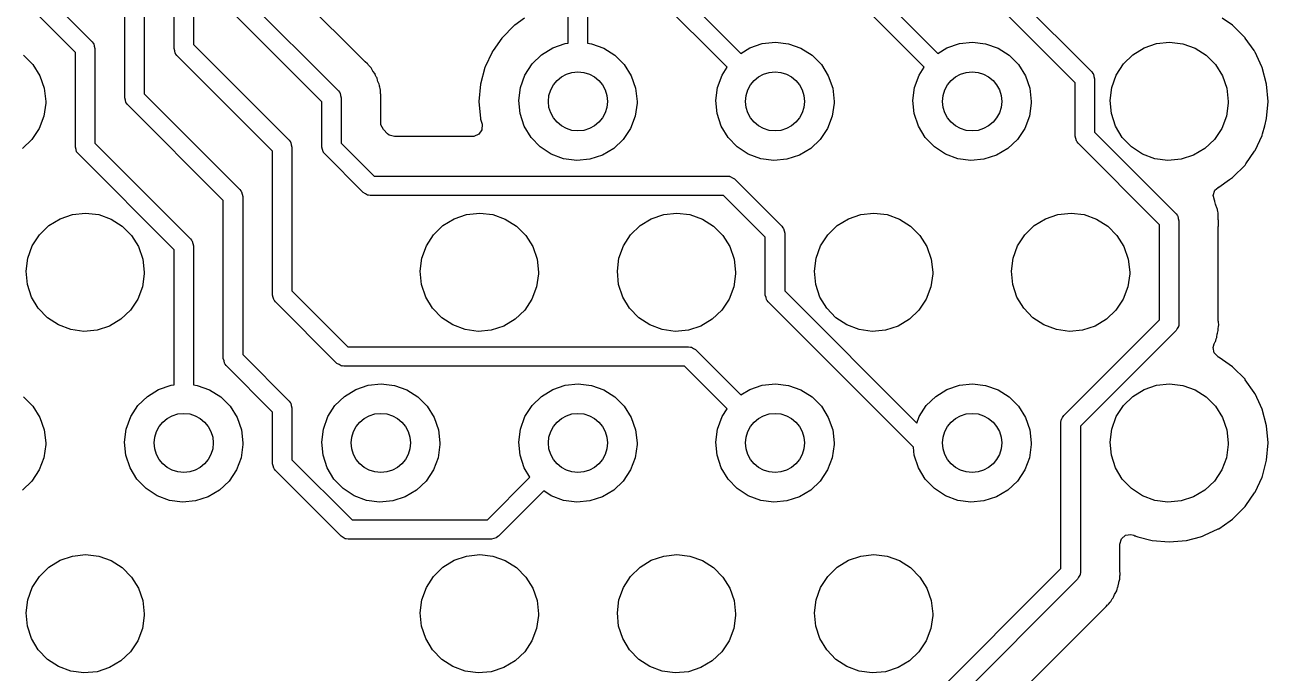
# Model space of a CAD drawing. Extents: x 189 to 319, y -167 to -61.
# Drawn here: x 250.68 to 266.7, y -129.33 to -120.98 of the extents above; entities that cross this region are included whole.
import ezdxf

# ---------------------------------------------------------------- set-up
doc = ezdxf.new("R2010")
doc.units = 0
doc.layers.add('BLACK', color=7, linetype='CONTINUOUS')

msp = doc.modelspace()

# ---------------------------------------------------------------- linework, layer by layer
at = {"layer": 'BLACK', "linetype": 'CONTINUOUS'}
for p, q in [((257.685, -121.218), (257.685, -83.1745)), ((257.935, -83.2263), (257.935, -121.218)), ((262.771, -119.927), (264.432, -121.587)), ((252.605, -121.285), (252.605, -120.067)), ((252.855, -120.015), (252.855, -121.233)), ((259.733, -121.526), (258.357, -120.149)), ((258.57, -120.009), (259.909, -121.348)), ((264.218, -121.727), (262.631, -120.14)), ((255.058, -121.447), (254.035, -120.424)), ((250.95, -120.598), (251.548, -121.197)), ((253.49, -120.598), (254.723, -121.832)), ((261.662, -120.562), (262.449, -121.348)), ((251.335, -121.337), (250.737, -120.738)), ((251.97, -121.92), (251.97, -120.702)), ((252.22, -120.651), (252.22, -121.868)), ((254.51, -121.972), (253.277, -120.738)), ((262.273, -121.526), (261.522, -120.775)), ((257.123, -120.896), (256.995, -120.986)), ((266.245, -120.986), (266.111, -120.892)), ((256.99, -120.989), (256.833, -121.146)), ((256.995, -120.986), (256.99, -120.989)), ((256.995, -120.986), (256.995, -120.986)), ((266.25, -120.989), (266.245, -120.986)), ((266.245, -120.986), (266.245, -120.986)), ((266.407, -121.146), (266.25, -120.989)), ((251.548, -121.197), (251.562, -121.214)), ((251.562, -121.214), (251.565, -121.217)), ((251.565, -121.217), (251.566, -121.22)), ((251.566, -121.22), (251.57, -121.225)), ((251.57, -121.225), (251.576, -121.255)), ((251.576, -121.255), (251.585, -121.285)), ((251.585, -121.285), (251.585, -122.503)), ((252.614, -121.315), (252.605, -121.285)), ((252.855, -121.233), (254.088, -122.467)), ((256.83, -121.151), (256.717, -121.312)), ((256.833, -121.146), (256.83, -121.151)), ((256.83, -121.151), (256.83, -121.151)), ((257.341, -121.366), (257.486, -121.277)), ((257.486, -121.277), (257.646, -121.222)), ((257.646, -121.222), (257.685, -121.218)), ((257.935, -121.218), (257.984, -121.224)), ((257.984, -121.224), (258.144, -121.281)), ((258.144, -121.281), (258.287, -121.372)), ((259.909, -121.348), (260.026, -121.277)), ((260.026, -121.277), (260.186, -121.222)), ((260.186, -121.222), (260.355, -121.204)), ((260.355, -121.204), (260.524, -121.224)), ((260.524, -121.224), (260.684, -121.281)), ((260.684, -121.281), (260.827, -121.372)), ((262.449, -121.348), (262.566, -121.277)), ((262.566, -121.277), (262.726, -121.222)), ((262.726, -121.222), (262.895, -121.204)), ((262.895, -121.204), (263.064, -121.224)), ((263.064, -121.224), (263.224, -121.281)), ((263.224, -121.281), (263.367, -121.372)), ((264.961, -121.366), (265.106, -121.277)), ((265.106, -121.277), (265.266, -121.222)), ((265.266, -121.222), (265.435, -121.204)), ((265.435, -121.204), (265.604, -121.224)), ((265.604, -121.224), (265.764, -121.281)), ((265.764, -121.281), (265.907, -121.372)), ((266.41, -121.151), (266.407, -121.146)), ((266.523, -121.312), (266.41, -121.151)), ((266.41, -121.151), (266.41, -121.151)), ((250.667, -121.372), (250.787, -121.493)), ((251.335, -122.555), (251.335, -121.337)), ((252.62, -121.345), (252.614, -121.315)), ((252.624, -121.35), (252.62, -121.345)), ((252.625, -121.353), (252.624, -121.35)), ((252.628, -121.356), (252.625, -121.353)), ((252.642, -121.373), (252.628, -121.356)), ((253.875, -122.607), (252.642, -121.373)), ((255.066, -121.455), (255.058, -121.447)), ((256.703, -121.333), (256.615, -121.523)), ((256.706, -121.328), (256.703, -121.333)), ((256.703, -121.333), (256.703, -121.333)), ((256.717, -121.312), (256.706, -121.328)), ((257.219, -121.484), (257.341, -121.366)), ((258.287, -121.372), (258.407, -121.493)), ((260.827, -121.372), (260.947, -121.493)), ((263.367, -121.372), (263.487, -121.493)), ((264.839, -121.484), (264.961, -121.366)), ((265.907, -121.372), (266.027, -121.493)), ((266.534, -121.328), (266.523, -121.312)), ((266.537, -121.333), (266.534, -121.328)), ((266.625, -121.523), (266.537, -121.333)), ((266.537, -121.333), (266.537, -121.333)), ((250.787, -121.493), (250.877, -121.637)), ((255.1, -121.483), (255.066, -121.455)), ((255.107, -121.492), (255.1, -121.483)), ((255.112, -121.499), (255.107, -121.492)), ((255.125, -121.514), (255.112, -121.499)), ((255.14, -121.529), (255.125, -121.514)), ((255.144, -121.535), (255.14, -121.529)), ((255.162, -121.567), (255.144, -121.535)), ((255.169, -121.577), (255.162, -121.567)), ((255.195, -121.612), (255.169, -121.577)), ((256.612, -121.53), (256.554, -121.745)), ((256.615, -121.523), (256.612, -121.53)), ((257.127, -121.627), (257.219, -121.484)), ((258.407, -121.493), (258.497, -121.637)), ((259.667, -121.627), (259.733, -121.526)), ((260.947, -121.493), (261.037, -121.637)), ((262.207, -121.627), (262.273, -121.526)), ((263.487, -121.493), (263.577, -121.637)), ((264.432, -121.587), (264.445, -121.605)), ((264.445, -121.605), (264.449, -121.608)), ((264.449, -121.608), (264.449, -121.611)), ((264.747, -121.627), (264.839, -121.484)), ((266.027, -121.493), (266.117, -121.637)), ((266.628, -121.53), (266.625, -121.523)), ((266.686, -121.745), (266.628, -121.53)), ((250.877, -121.637), (250.933, -121.797)), ((255.197, -121.62), (255.195, -121.612)), ((255.202, -121.631), (255.197, -121.62)), ((255.197, -121.62), (255.197, -121.62)), ((255.211, -121.649), (255.202, -121.631)), ((255.217, -121.66), (255.211, -121.649)), ((255.221, -121.666), (255.217, -121.66)), ((255.217, -121.66), (255.217, -121.66)), ((255.228, -121.692), (255.221, -121.666)), ((255.233, -121.709), (255.228, -121.692)), ((255.237, -121.72), (255.233, -121.709)), ((255.247, -121.745), (255.237, -121.72)), ((255.253, -121.761), (255.247, -121.745)), ((255.254, -121.769), (255.253, -121.761)), ((255.256, -121.781), (255.254, -121.769)), ((256.554, -121.745), (256.535, -121.966)), ((257.069, -121.787), (257.127, -121.627)), ((258.497, -121.637), (258.553, -121.797)), ((259.609, -121.787), (259.667, -121.627)), ((261.037, -121.637), (261.093, -121.797)), ((262.149, -121.787), (262.207, -121.627)), ((263.577, -121.637), (263.633, -121.797)), ((264.218, -122.416), (264.218, -121.727)), ((264.449, -121.611), (264.453, -121.616)), ((264.453, -121.616), (264.46, -121.646)), ((264.46, -121.646), (264.468, -121.676)), ((264.468, -121.676), (264.468, -122.364)), ((264.689, -121.787), (264.747, -121.627)), ((266.117, -121.637), (266.173, -121.797)), ((266.705, -121.966), (266.686, -121.745)), ((250.933, -121.797), (250.952, -121.966)), ((251.979, -121.95), (251.97, -121.92)), ((252.22, -121.868), (253.453, -123.102)), ((254.723, -121.832), (254.737, -121.849)), ((254.737, -121.849), (254.74, -121.852)), ((254.74, -121.852), (254.741, -121.855)), ((254.741, -121.855), (254.745, -121.86)), ((254.745, -121.86), (254.751, -121.89)), ((254.751, -121.89), (254.76, -121.92)), ((254.76, -121.92), (254.76, -122.503)), ((255.26, -121.801), (255.256, -121.781)), ((255.266, -121.82), (255.26, -121.801)), ((255.267, -121.85), (255.266, -121.82)), ((255.267, -121.864), (255.267, -121.85)), ((255.268, -121.876), (255.267, -121.864)), ((255.268, -121.88), (255.268, -121.876)), ((255.268, -121.908), (255.268, -121.88)), ((255.269, -121.912), (255.268, -121.908)), ((255.27, -121.959), (255.269, -121.912)), ((257.048, -121.955), (257.069, -121.787)), ((258.553, -121.797), (258.572, -121.966)), ((259.588, -121.955), (259.609, -121.787)), ((261.093, -121.797), (261.112, -121.966)), ((262.128, -121.955), (262.149, -121.787)), ((263.633, -121.797), (263.652, -121.966)), ((264.668, -121.955), (264.689, -121.787)), ((266.173, -121.797), (266.192, -121.966)), ((250.952, -121.987), (250.928, -122.156)), ((250.952, -121.966), (250.952, -121.987)), ((251.985, -121.98), (251.979, -121.95)), ((251.989, -121.985), (251.985, -121.98)), ((251.99, -121.988), (251.989, -121.985)), ((251.993, -121.991), (251.99, -121.988)), ((252.007, -122.008), (251.993, -121.991)), ((253.24, -123.242), (252.007, -122.008)), ((254.51, -122.555), (254.51, -121.972)), ((255.268, -121.999), (255.269, -121.988)), ((255.268, -122.24), (255.268, -121.999)), ((255.269, -121.988), (255.271, -121.98)), ((255.271, -121.98), (255.27, -121.959)), ((256.535, -121.966), (256.554, -122.187)), ((257.065, -122.124), (257.048, -121.955)), ((258.572, -121.987), (258.548, -122.156)), ((258.572, -121.966), (258.572, -121.987)), ((259.605, -122.124), (259.588, -121.955)), ((261.112, -121.987), (261.088, -122.156)), ((261.112, -121.966), (261.112, -121.987)), ((262.145, -122.124), (262.128, -121.955)), ((263.652, -121.987), (263.628, -122.156)), ((263.652, -121.966), (263.652, -121.987)), ((264.685, -122.124), (264.668, -121.955)), ((266.192, -121.987), (266.168, -122.156)), ((266.192, -121.966), (266.192, -121.987)), ((266.686, -122.187), (266.705, -121.966)), ((250.928, -122.156), (250.868, -122.314)), ((255.271, -122.267), (255.268, -122.24)), ((256.554, -122.187), (256.555, -122.193)), ((256.555, -122.193), (256.555, -122.193)), ((256.555, -122.193), (256.574, -122.26)), ((257.118, -122.286), (257.065, -122.124)), ((258.548, -122.156), (258.488, -122.314)), ((259.658, -122.286), (259.605, -122.124)), ((261.088, -122.156), (261.028, -122.314)), ((262.198, -122.286), (262.145, -122.124)), ((263.628, -122.156), (263.568, -122.314)), ((264.738, -122.286), (264.685, -122.124)), ((266.168, -122.156), (266.108, -122.314)), ((266.661, -122.281), (266.686, -122.187)), ((250.868, -122.314), (250.774, -122.456)), ((255.305, -122.329), (255.271, -122.267)), ((255.358, -122.382), (255.305, -122.329)), ((255.379, -122.399), (255.358, -122.382)), ((255.447, -122.419), (255.379, -122.399)), ((256.532, -122.39), (256.467, -122.418)), ((256.572, -122.331), (256.532, -122.39)), ((256.574, -122.26), (256.572, -122.331)), ((257.206, -122.431), (257.118, -122.286)), ((258.488, -122.314), (258.394, -122.456)), ((259.746, -122.431), (259.658, -122.286)), ((261.028, -122.314), (260.934, -122.456)), ((262.286, -122.431), (262.198, -122.286)), ((263.568, -122.314), (263.474, -122.456)), ((264.468, -122.364), (265.518, -123.414)), ((264.826, -122.431), (264.738, -122.286)), ((266.108, -122.314), (266.014, -122.456)), ((266.537, -122.599), (266.626, -122.407)), ((266.626, -122.407), (266.628, -122.402)), ((266.626, -122.407), (266.626, -122.407)), ((266.628, -122.402), (266.633, -122.385)), ((266.633, -122.385), (266.661, -122.281)), ((250.774, -122.456), (250.651, -122.573)), ((251.344, -122.585), (251.335, -122.555)), ((251.585, -122.503), (252.818, -123.737)), ((254.088, -122.467), (254.102, -122.484)), ((254.102, -122.484), (254.105, -122.487)), ((254.105, -122.487), (254.106, -122.49)), ((254.106, -122.49), (254.11, -122.495)), ((254.11, -122.495), (254.116, -122.525)), ((254.116, -122.525), (254.125, -122.555)), ((254.125, -122.555), (254.125, -124.408)), ((254.519, -122.585), (254.51, -122.555)), ((254.76, -122.503), (255.184, -122.928)), ((256.452, -122.419), (255.447, -122.419)), ((256.467, -122.418), (256.452, -122.419)), ((257.324, -122.553), (257.206, -122.431)), ((257.466, -122.646), (257.324, -122.553)), ((258.394, -122.456), (258.271, -122.573)), ((259.864, -122.553), (259.746, -122.431)), ((260.006, -122.646), (259.864, -122.553)), ((260.934, -122.456), (260.811, -122.573)), ((262.404, -122.553), (262.286, -122.431)), ((262.546, -122.646), (262.404, -122.553)), ((263.474, -122.456), (263.351, -122.573)), ((264.227, -122.446), (264.218, -122.416)), ((264.234, -122.476), (264.227, -122.446)), ((264.238, -122.481), (264.234, -122.476)), ((264.238, -122.484), (264.238, -122.481)), ((264.242, -122.487), (264.238, -122.484)), ((264.255, -122.504), (264.242, -122.487)), ((265.305, -123.554), (264.255, -122.504)), ((264.944, -122.553), (264.826, -122.431)), ((265.086, -122.646), (264.944, -122.553)), ((266.014, -122.456), (265.891, -122.573)), ((251.35, -122.615), (251.344, -122.585)), ((251.354, -122.62), (251.35, -122.615)), ((251.355, -122.623), (251.354, -122.62)), ((251.358, -122.626), (251.355, -122.623)), ((251.372, -122.643), (251.358, -122.626)), ((252.605, -123.877), (251.372, -122.643)), ((253.875, -124.46), (253.875, -122.607)), ((254.525, -122.615), (254.519, -122.585)), ((254.529, -122.62), (254.525, -122.615)), ((254.53, -122.623), (254.529, -122.62)), ((254.533, -122.626), (254.53, -122.623)), ((254.547, -122.643), (254.533, -122.626)), ((255.044, -123.141), (254.547, -122.643)), ((257.626, -122.705), (257.466, -122.646)), ((257.794, -122.728), (257.626, -122.705)), ((257.963, -122.712), (257.794, -122.728)), ((258.125, -122.66), (257.963, -122.712)), ((258.271, -122.573), (258.125, -122.66)), ((260.166, -122.705), (260.006, -122.646)), ((260.334, -122.728), (260.166, -122.705)), ((260.503, -122.712), (260.334, -122.728)), ((260.665, -122.66), (260.503, -122.712)), ((260.811, -122.573), (260.665, -122.66)), ((262.706, -122.705), (262.546, -122.646)), ((262.874, -122.728), (262.706, -122.705)), ((263.043, -122.712), (262.874, -122.728)), ((263.205, -122.66), (263.043, -122.712)), ((263.351, -122.573), (263.205, -122.66)), ((265.246, -122.705), (265.086, -122.646)), ((265.414, -122.728), (265.246, -122.705)), ((265.583, -122.712), (265.414, -122.728)), ((265.745, -122.66), (265.583, -122.712)), ((265.891, -122.573), (265.745, -122.66)), ((266.418, -122.771), (266.531, -122.608)), ((266.531, -122.608), (266.534, -122.604)), ((266.531, -122.608), (266.531, -122.608)), ((266.534, -122.604), (266.537, -122.599)), ((266.537, -122.599), (266.537, -122.599)), ((266.25, -122.943), (266.407, -122.786)), ((266.407, -122.786), (266.418, -122.771)), ((255.184, -122.928), (259.739, -122.928)), ((259.739, -122.928), (259.761, -122.931)), ((259.761, -122.931), (259.765, -122.93)), ((259.765, -122.93), (259.768, -122.932)), ((259.768, -122.932), (259.774, -122.933)), ((259.774, -122.933), (259.8, -122.949)), ((259.8, -122.949), (259.827, -122.964)), ((259.827, -122.964), (260.438, -123.575)), ((266.068, -123.071), (266.208, -122.972)), ((266.208, -122.972), (266.245, -122.946)), ((266.245, -122.946), (266.25, -122.943)), ((266.245, -122.946), (266.245, -122.946)), ((253.453, -123.102), (253.467, -123.119)), ((253.467, -123.119), (253.47, -123.122)), ((253.47, -123.122), (253.471, -123.125)), ((253.471, -123.125), (253.475, -123.13)), ((253.475, -123.13), (253.481, -123.16)), ((253.481, -123.16), (253.49, -123.19)), ((253.49, -123.19), (253.49, -125.228)), ((255.071, -123.156), (255.044, -123.141)), ((255.097, -123.172), (255.071, -123.156)), ((255.103, -123.173), (255.097, -123.172)), ((255.106, -123.175), (255.103, -123.173)), ((255.111, -123.174), (255.106, -123.175)), ((255.133, -123.178), (255.111, -123.174)), ((259.687, -123.178), (255.133, -123.178)), ((260.225, -123.716), (259.687, -123.178)), ((265.998, -123.179), (266.02, -123.111)), ((266.012, -123.234), (265.998, -123.179)), ((266.02, -123.111), (266.061, -123.074)), ((266.061, -123.074), (266.063, -123.073)), ((266.063, -123.073), (266.068, -123.071)), ((253.24, -125.28), (253.24, -123.242)), ((266.009, -123.235), (266.012, -123.234)), ((266.012, -123.242), (266.009, -123.235)), ((266.016, -123.249), (266.012, -123.242)), ((266.018, -123.257), (266.016, -123.249)), ((266.028, -123.291), (266.018, -123.257)), ((266.018, -123.257), (266.018, -123.257)), ((266.032, -123.303), (266.028, -123.291)), ((266.046, -123.336), (266.032, -123.303)), ((266.048, -123.344), (266.046, -123.336)), ((266.046, -123.336), (266.046, -123.336)), ((266.051, -123.36), (266.048, -123.344)), ((266.051, -123.364), (266.051, -123.36)), ((266.055, -123.383), (266.051, -123.364)), ((250.991, -123.566), (251.136, -123.477)), ((251.136, -123.477), (251.296, -123.422)), ((251.296, -123.422), (251.465, -123.404)), ((251.465, -123.404), (251.634, -123.424)), ((251.634, -123.424), (251.794, -123.481)), ((251.794, -123.481), (251.937, -123.572)), ((256.071, -123.566), (256.216, -123.477)), ((256.216, -123.477), (256.376, -123.422)), ((256.376, -123.422), (256.545, -123.404)), ((256.545, -123.404), (256.714, -123.424)), ((256.714, -123.424), (256.874, -123.481)), ((256.874, -123.481), (257.017, -123.572)), ((258.611, -123.566), (258.756, -123.477)), ((258.756, -123.477), (258.916, -123.422)), ((258.916, -123.422), (259.085, -123.404)), ((259.085, -123.404), (259.254, -123.424)), ((259.254, -123.424), (259.414, -123.481)), ((259.414, -123.481), (259.557, -123.572)), ((261.151, -123.566), (261.296, -123.477)), ((261.296, -123.477), (261.456, -123.422)), ((261.456, -123.422), (261.625, -123.404)), ((261.625, -123.404), (261.794, -123.424)), ((261.794, -123.424), (261.954, -123.481)), ((261.954, -123.481), (262.097, -123.572)), ((263.691, -123.566), (263.836, -123.477)), ((263.836, -123.477), (263.996, -123.422)), ((263.996, -123.422), (264.165, -123.404)), ((264.165, -123.404), (264.334, -123.424)), ((264.334, -123.424), (264.494, -123.481)), ((264.494, -123.481), (264.637, -123.572)), ((265.518, -123.414), (265.532, -123.432)), ((265.532, -123.432), (265.535, -123.435)), ((265.535, -123.435), (265.536, -123.438)), ((265.536, -123.438), (265.54, -123.443)), ((265.54, -123.443), (265.546, -123.473)), ((265.546, -123.473), (265.555, -123.503)), ((265.555, -123.503), (265.555, -124.829)), ((266.061, -123.403), (266.055, -123.383)), ((266.062, -123.431), (266.061, -123.403)), ((266.062, -123.447), (266.062, -123.431)), ((266.063, -123.459), (266.062, -123.447)), ((266.063, -123.463), (266.063, -123.459)), ((266.063, -123.491), (266.063, -123.463)), ((266.064, -123.495), (266.063, -123.491)), ((266.065, -123.554), (266.064, -123.495)), ((250.777, -123.827), (250.869, -123.684)), ((250.869, -123.684), (250.991, -123.566)), ((251.937, -123.572), (252.057, -123.693)), ((252.057, -123.693), (252.147, -123.837)), ((255.857, -123.827), (255.949, -123.684)), ((255.949, -123.684), (256.071, -123.566)), ((257.017, -123.572), (257.137, -123.693)), ((257.137, -123.693), (257.227, -123.837)), ((258.397, -123.827), (258.489, -123.684)), ((258.489, -123.684), (258.611, -123.566)), ((259.557, -123.572), (259.677, -123.693)), ((259.677, -123.693), (259.767, -123.837)), ((260.438, -123.575), (260.452, -123.593)), ((260.452, -123.593), (260.455, -123.596)), ((260.455, -123.596), (260.456, -123.599)), ((260.456, -123.599), (260.46, -123.604)), ((260.46, -123.604), (260.466, -123.634)), ((260.466, -123.634), (260.475, -123.664)), ((260.475, -123.664), (260.475, -124.408)), ((260.937, -123.827), (261.029, -123.684)), ((261.029, -123.684), (261.151, -123.566)), ((262.097, -123.572), (262.217, -123.693)), ((262.217, -123.693), (262.307, -123.837)), ((263.477, -123.827), (263.569, -123.684)), ((263.569, -123.684), (263.691, -123.566)), ((264.637, -123.572), (264.757, -123.693)), ((264.757, -123.693), (264.847, -123.837)), ((265.305, -124.778), (265.305, -123.554)), ((266.063, -123.581), (266.064, -123.57)), ((266.063, -124.794), (266.063, -123.581)), ((266.064, -123.57), (266.066, -123.563)), ((266.066, -123.563), (266.065, -123.554)), ((250.719, -123.987), (250.777, -123.827)), ((252.147, -123.837), (252.203, -123.997)), ((252.818, -123.737), (252.832, -123.754)), ((252.832, -123.754), (252.835, -123.757)), ((252.835, -123.757), (252.836, -123.76)), ((252.836, -123.76), (252.84, -123.765)), ((252.84, -123.765), (252.846, -123.795)), ((252.846, -123.795), (252.855, -123.825)), ((252.855, -123.825), (252.855, -125.618)), ((255.799, -123.987), (255.857, -123.827)), ((257.227, -123.837), (257.283, -123.997)), ((258.339, -123.987), (258.397, -123.827)), ((259.767, -123.837), (259.823, -123.997)), ((260.225, -124.46), (260.225, -123.716)), ((260.879, -123.987), (260.937, -123.827)), ((262.307, -123.837), (262.363, -123.997)), ((263.419, -123.987), (263.477, -123.827)), ((264.847, -123.837), (264.903, -123.997)), ((250.698, -124.155), (250.719, -123.987)), ((252.203, -123.997), (252.222, -124.166)), ((252.605, -125.618), (252.605, -123.877)), ((255.778, -124.155), (255.799, -123.987)), ((257.283, -123.997), (257.302, -124.166)), ((258.318, -124.155), (258.339, -123.987)), ((259.823, -123.997), (259.842, -124.166)), ((260.858, -124.155), (260.879, -123.987)), ((262.363, -123.997), (262.382, -124.166)), ((263.398, -124.155), (263.419, -123.987)), ((264.903, -123.997), (264.922, -124.166)), ((250.715, -124.324), (250.698, -124.155)), ((252.222, -124.166), (252.222, -124.187)), ((255.795, -124.324), (255.778, -124.155)), ((257.302, -124.166), (257.302, -124.187)), ((258.335, -124.324), (258.318, -124.155)), ((259.842, -124.166), (259.842, -124.187)), ((260.875, -124.324), (260.858, -124.155)), ((262.382, -124.166), (262.382, -124.187)), ((263.415, -124.324), (263.398, -124.155)), ((264.922, -124.166), (264.922, -124.187)), ((250.768, -124.486), (250.715, -124.324)), ((252.222, -124.187), (252.198, -124.356)), ((255.848, -124.486), (255.795, -124.324)), ((257.302, -124.187), (257.278, -124.356)), ((258.388, -124.486), (258.335, -124.324)), ((259.842, -124.187), (259.818, -124.356)), ((260.928, -124.486), (260.875, -124.324)), ((262.382, -124.187), (262.358, -124.356)), ((263.468, -124.486), (263.415, -124.324)), ((264.922, -124.187), (264.898, -124.356)), ((250.856, -124.631), (250.768, -124.486)), ((252.198, -124.356), (252.138, -124.514)), ((253.884, -124.49), (253.875, -124.46)), ((253.89, -124.52), (253.884, -124.49)), ((254.125, -124.408), (254.844, -125.128)), ((255.936, -124.631), (255.848, -124.486)), ((257.278, -124.356), (257.218, -124.514)), ((258.476, -124.631), (258.388, -124.486)), ((259.818, -124.356), (259.758, -124.514)), ((260.234, -124.49), (260.225, -124.46)), ((260.24, -124.52), (260.234, -124.49)), ((260.475, -124.408), (262.177, -126.11)), ((261.016, -124.631), (260.928, -124.486)), ((262.358, -124.356), (262.298, -124.514)), ((263.556, -124.631), (263.468, -124.486)), ((264.898, -124.356), (264.838, -124.514)), ((250.974, -124.753), (250.856, -124.631)), ((252.138, -124.514), (252.044, -124.656)), ((253.894, -124.525), (253.89, -124.52)), ((253.895, -124.528), (253.894, -124.525)), ((253.898, -124.531), (253.895, -124.528)), ((253.912, -124.548), (253.898, -124.531)), ((254.704, -125.341), (253.912, -124.548)), ((256.054, -124.753), (255.936, -124.631)), ((257.218, -124.514), (257.124, -124.656)), ((258.594, -124.753), (258.476, -124.631)), ((259.758, -124.514), (259.664, -124.656)), ((260.244, -124.525), (260.24, -124.52)), ((260.245, -124.528), (260.244, -124.525)), ((260.248, -124.531), (260.245, -124.528)), ((260.262, -124.548), (260.248, -124.531)), ((262.135, -126.421), (260.262, -124.548)), ((261.134, -124.753), (261.016, -124.631)), ((262.298, -124.514), (262.204, -124.656)), ((263.674, -124.753), (263.556, -124.631)), ((264.838, -124.514), (264.744, -124.656)), ((251.116, -124.846), (250.974, -124.753)), ((251.921, -124.773), (251.775, -124.86)), ((252.044, -124.656), (251.921, -124.773)), ((256.196, -124.846), (256.054, -124.753)), ((257.001, -124.773), (256.855, -124.86)), ((257.124, -124.656), (257.001, -124.773)), ((258.736, -124.846), (258.594, -124.753)), ((259.541, -124.773), (259.395, -124.86)), ((259.664, -124.656), (259.541, -124.773)), ((261.276, -124.846), (261.134, -124.753)), ((262.081, -124.773), (261.935, -124.86)), ((262.204, -124.656), (262.081, -124.773)), ((263.816, -124.846), (263.674, -124.753)), ((264.072, -126.011), (265.305, -124.778)), ((264.621, -124.773), (264.475, -124.86)), ((264.744, -124.656), (264.621, -124.773)), ((266.064, -124.806), (266.063, -124.794)), ((266.068, -124.85), (266.064, -124.806)), ((251.276, -124.905), (251.116, -124.846)), ((251.444, -124.928), (251.276, -124.905)), ((251.613, -124.912), (251.444, -124.928)), ((251.775, -124.86), (251.613, -124.912)), ((256.356, -124.905), (256.196, -124.846)), ((256.524, -124.928), (256.356, -124.905)), ((256.693, -124.912), (256.524, -124.928)), ((256.855, -124.86), (256.693, -124.912)), ((258.896, -124.905), (258.736, -124.846)), ((259.064, -124.928), (258.896, -124.905)), ((259.233, -124.912), (259.064, -124.928)), ((259.395, -124.86), (259.233, -124.912)), ((261.436, -124.905), (261.276, -124.846)), ((261.604, -124.928), (261.436, -124.905)), ((261.773, -124.912), (261.604, -124.928)), ((261.935, -124.86), (261.773, -124.912)), ((263.976, -124.905), (263.816, -124.846)), ((264.144, -124.928), (263.976, -124.905)), ((264.313, -124.912), (264.144, -124.928)), ((265.518, -124.918), (264.285, -126.151)), ((264.475, -124.86), (264.313, -124.912)), ((265.533, -124.891), (265.518, -124.918)), ((265.55, -124.865), (265.533, -124.891)), ((265.551, -124.859), (265.55, -124.865)), ((265.552, -124.856), (265.551, -124.859)), ((265.555, -124.829), (265.552, -124.851)), ((265.552, -124.851), (265.552, -124.856)), ((266.044, -125), (266.05, -124.964)), ((266.05, -124.964), (266.053, -124.952)), ((266.053, -124.952), (266.062, -124.917)), ((266.062, -124.917), (266.063, -124.909)), ((266.062, -124.917), (266.062, -124.917)), ((266.063, -124.889), (266.065, -124.87)), ((266.063, -124.909), (266.063, -124.889)), ((266.065, -124.87), (266.067, -124.857)), ((266.067, -124.857), (266.068, -124.85)), ((254.844, -125.128), (259.237, -125.128)), ((259.237, -125.128), (259.259, -125.131)), ((259.259, -125.131), (259.263, -125.13)), ((259.263, -125.13), (259.266, -125.132)), ((259.266, -125.132), (259.272, -125.133)), ((259.272, -125.133), (259.298, -125.149)), ((265.996, -125.136), (266.011, -125.087)), ((266.011, -125.087), (266.02, -125.071)), ((266.02, -125.071), (266.024, -125.065)), ((266.02, -125.071), (266.02, -125.071)), ((266.024, -125.065), (266.026, -125.057)), ((266.026, -125.057), (266.029, -125.045)), ((266.026, -125.057), (266.026, -125.057)), ((266.029, -125.045), (266.035, -125.026)), ((266.035, -125.026), (266.04, -125.015)), ((266.04, -125.015), (266.043, -125.008)), ((266.043, -125.008), (266.044, -125)), ((266.044, -125), (266.044, -125)), ((253.249, -125.309), (253.24, -125.28)), ((253.49, -125.228), (254.088, -125.826)), ((259.298, -125.149), (259.325, -125.164)), ((259.325, -125.164), (259.909, -125.748)), ((266.01, -125.206), (265.996, -125.136)), ((266.059, -125.257), (266.01, -125.206)), ((266.063, -125.259), (266.059, -125.257)), ((266.068, -125.262), (266.063, -125.259)), ((266.072, -125.265), (266.068, -125.262)), ((266.245, -125.386), (266.072, -125.265)), ((266.072, -125.265), (266.072, -125.265)), ((253.255, -125.339), (253.249, -125.309)), ((253.259, -125.345), (253.255, -125.339)), ((253.26, -125.347), (253.259, -125.345)), ((253.263, -125.35), (253.26, -125.347)), ((253.277, -125.368), (253.263, -125.35)), ((253.875, -125.967), (253.277, -125.368)), ((254.731, -125.356), (254.704, -125.341)), ((254.757, -125.372), (254.731, -125.356)), ((254.763, -125.373), (254.757, -125.372)), ((254.766, -125.375), (254.763, -125.373)), ((254.771, -125.374), (254.766, -125.375)), ((254.793, -125.378), (254.771, -125.374)), ((259.185, -125.378), (254.793, -125.378)), ((259.733, -125.926), (259.185, -125.378)), ((266.25, -125.389), (266.245, -125.386)), ((266.245, -125.386), (266.245, -125.386)), ((266.407, -125.546), (266.25, -125.389)), ((255.106, -125.622), (255.275, -125.604)), ((255.275, -125.604), (255.444, -125.624)), ((257.646, -125.622), (257.815, -125.604)), ((257.815, -125.604), (257.984, -125.624)), ((260.186, -125.622), (260.355, -125.604)), ((260.355, -125.604), (260.524, -125.624)), ((262.726, -125.622), (262.895, -125.604)), ((262.895, -125.604), (263.064, -125.624)), ((265.266, -125.622), (265.435, -125.604)), ((265.435, -125.604), (265.604, -125.624)), ((266.41, -125.551), (266.407, -125.546)), ((266.525, -125.715), (266.41, -125.551)), ((266.41, -125.551), (266.41, -125.551)), ((250.667, -125.772), (250.787, -125.893)), ((252.139, -125.884), (252.261, -125.766)), ((252.261, -125.766), (252.406, -125.677)), ((252.406, -125.677), (252.566, -125.622)), ((252.566, -125.622), (252.605, -125.618)), ((252.855, -125.618), (252.904, -125.624)), ((252.904, -125.624), (253.064, -125.681)), ((253.064, -125.681), (253.207, -125.772)), ((253.207, -125.772), (253.327, -125.893)), ((254.679, -125.884), (254.801, -125.766)), ((254.801, -125.766), (254.946, -125.677)), ((254.946, -125.677), (255.106, -125.622)), ((255.444, -125.624), (255.604, -125.681)), ((255.604, -125.681), (255.747, -125.772)), ((255.747, -125.772), (255.867, -125.893)), ((257.219, -125.884), (257.341, -125.766)), ((257.341, -125.766), (257.486, -125.677)), ((257.486, -125.677), (257.646, -125.622)), ((257.984, -125.624), (258.144, -125.681)), ((258.144, -125.681), (258.287, -125.772)), ((258.287, -125.772), (258.407, -125.893)), ((259.909, -125.748), (260.026, -125.677)), ((260.026, -125.677), (260.186, -125.622)), ((260.524, -125.624), (260.684, -125.681)), ((260.684, -125.681), (260.827, -125.772)), ((260.827, -125.772), (260.947, -125.893)), ((262.299, -125.884), (262.421, -125.766)), ((262.421, -125.766), (262.566, -125.677)), ((262.566, -125.677), (262.726, -125.622)), ((263.064, -125.624), (263.224, -125.681)), ((263.224, -125.681), (263.367, -125.772)), ((263.367, -125.772), (263.487, -125.893)), ((264.839, -125.884), (264.961, -125.766)), ((264.961, -125.766), (265.106, -125.677)), ((265.106, -125.677), (265.266, -125.622)), ((265.604, -125.624), (265.764, -125.681)), ((265.764, -125.681), (265.907, -125.772)), ((265.907, -125.772), (266.027, -125.893)), ((266.534, -125.728), (266.525, -125.715)), ((266.537, -125.733), (266.534, -125.728)), ((266.606, -125.882), (266.537, -125.733)), ((266.537, -125.733), (266.537, -125.733)), ((250.787, -125.893), (250.877, -126.037)), ((252.047, -126.027), (252.139, -125.884)), ((253.327, -125.893), (253.417, -126.037)), ((254.088, -125.826), (254.102, -125.844)), ((254.102, -125.844), (254.105, -125.847)), ((254.105, -125.847), (254.106, -125.85)), ((254.106, -125.85), (254.11, -125.855)), ((254.11, -125.855), (254.116, -125.885)), ((254.116, -125.885), (254.125, -125.915)), ((254.125, -125.915), (254.125, -126.581)), ((254.587, -126.027), (254.679, -125.884)), ((255.867, -125.893), (255.957, -126.037)), ((257.127, -126.027), (257.219, -125.884)), ((258.407, -125.893), (258.497, -126.037)), ((259.667, -126.027), (259.733, -125.926)), ((260.947, -125.893), (261.037, -126.037)), ((262.207, -126.027), (262.299, -125.884)), ((263.487, -125.893), (263.577, -126.037)), ((264.747, -126.027), (264.839, -125.884)), ((266.027, -125.893), (266.117, -126.037)), ((266.628, -125.93), (266.606, -125.882)), ((266.686, -126.145), (266.628, -125.93)), ((250.877, -126.037), (250.933, -126.197)), ((251.989, -126.187), (252.047, -126.027)), ((253.417, -126.037), (253.473, -126.197)), ((253.875, -126.633), (253.875, -125.967)), ((254.529, -126.187), (254.587, -126.027)), ((255.957, -126.037), (256.013, -126.197)), ((257.069, -126.187), (257.127, -126.027)), ((258.497, -126.037), (258.553, -126.197)), ((259.609, -126.187), (259.667, -126.027)), ((261.037, -126.037), (261.093, -126.197)), ((262.177, -126.11), (262.207, -126.027)), ((263.577, -126.037), (263.633, -126.197)), ((264.035, -126.099), (264.038, -126.077)), ((264.038, -126.073), (264.039, -126.07)), ((264.038, -126.077), (264.038, -126.073)), ((264.039, -126.07), (264.04, -126.064)), ((264.04, -126.064), (264.057, -126.038)), ((264.057, -126.038), (264.072, -126.011)), ((264.689, -126.187), (264.747, -126.027)), ((266.117, -126.037), (266.173, -126.197)), ((250.933, -126.197), (250.952, -126.366)), ((251.968, -126.355), (251.989, -126.187)), ((253.473, -126.197), (253.492, -126.366)), ((254.508, -126.355), (254.529, -126.187)), ((256.013, -126.197), (256.032, -126.366)), ((257.048, -126.355), (257.069, -126.187)), ((258.553, -126.197), (258.572, -126.366)), ((259.588, -126.355), (259.609, -126.187)), ((261.093, -126.197), (261.112, -126.366)), ((263.633, -126.197), (263.652, -126.366)), ((264.035, -127.982), (264.035, -126.099)), ((264.285, -126.151), (264.285, -128.034)), ((264.668, -126.355), (264.689, -126.187)), ((266.173, -126.197), (266.192, -126.366)), ((266.705, -126.366), (266.686, -126.145)), ((250.952, -126.387), (250.928, -126.556)), ((250.952, -126.366), (250.952, -126.387)), ((251.985, -126.524), (251.968, -126.355)), ((253.492, -126.387), (253.468, -126.556)), ((253.492, -126.366), (253.492, -126.387)), ((254.525, -126.524), (254.508, -126.355)), ((256.032, -126.387), (256.008, -126.556)), ((256.032, -126.366), (256.032, -126.387)), ((257.065, -126.524), (257.048, -126.355)), ((258.572, -126.387), (258.548, -126.556)), ((258.572, -126.366), (258.572, -126.387)), ((259.605, -126.524), (259.588, -126.355)), ((261.112, -126.387), (261.088, -126.556)), ((261.112, -126.366), (261.112, -126.387)), ((263.652, -126.387), (263.628, -126.556)), ((263.652, -126.366), (263.652, -126.387)), ((264.685, -126.524), (264.668, -126.355)), ((266.192, -126.387), (266.168, -126.556)), ((266.192, -126.366), (266.192, -126.387)), ((266.686, -126.587), (266.705, -126.366)), ((250.928, -126.556), (250.868, -126.714)), ((252.038, -126.686), (251.985, -126.524)), ((253.468, -126.556), (253.408, -126.714)), ((254.578, -126.686), (254.525, -126.524)), ((256.008, -126.556), (255.948, -126.714)), ((257.118, -126.686), (257.065, -126.524)), ((258.548, -126.556), (258.488, -126.714)), ((259.658, -126.686), (259.605, -126.524)), ((261.088, -126.556), (261.028, -126.714)), ((262.145, -126.524), (262.135, -126.421)), ((262.198, -126.686), (262.145, -126.524)), ((263.628, -126.556), (263.568, -126.714)), ((264.738, -126.686), (264.685, -126.524)), ((266.168, -126.556), (266.108, -126.714)), ((250.868, -126.714), (250.774, -126.856)), ((252.126, -126.831), (252.038, -126.686)), ((253.408, -126.714), (253.314, -126.856)), ((253.884, -126.662), (253.875, -126.633)), ((253.89, -126.692), (253.884, -126.662)), ((253.894, -126.697), (253.89, -126.692)), ((253.895, -126.7), (253.894, -126.697)), ((253.898, -126.703), (253.895, -126.7)), ((253.912, -126.721), (253.898, -126.703)), ((254.759, -127.568), (253.912, -126.721)), ((254.125, -126.581), (254.899, -127.355)), ((254.666, -126.831), (254.578, -126.686)), ((255.948, -126.714), (255.854, -126.856)), ((257.192, -126.807), (257.118, -126.686)), ((258.488, -126.714), (258.394, -126.856)), ((259.746, -126.831), (259.658, -126.686)), ((261.028, -126.714), (260.934, -126.856)), ((262.286, -126.831), (262.198, -126.686)), ((263.568, -126.714), (263.474, -126.856)), ((264.826, -126.831), (264.738, -126.686)), ((266.108, -126.714), (266.014, -126.856)), ((266.631, -126.794), (266.668, -126.655)), ((266.668, -126.655), (266.686, -126.587)), ((250.774, -126.856), (250.651, -126.973)), ((252.244, -126.953), (252.126, -126.831)), ((253.314, -126.856), (253.191, -126.973)), ((254.784, -126.953), (254.666, -126.831)), ((255.854, -126.856), (255.731, -126.973)), ((256.645, -127.355), (257.192, -126.807)), ((258.394, -126.856), (258.271, -126.973)), ((259.864, -126.953), (259.746, -126.831)), ((260.934, -126.856), (260.811, -126.973)), ((262.404, -126.953), (262.286, -126.831)), ((263.474, -126.856), (263.351, -126.973)), ((264.944, -126.953), (264.826, -126.831)), ((266.014, -126.856), (265.891, -126.973)), ((266.537, -126.999), (266.626, -126.807)), ((266.626, -126.807), (266.628, -126.802)), ((266.626, -126.807), (266.626, -126.807)), ((266.628, -126.802), (266.631, -126.794)), ((252.386, -127.046), (252.244, -126.953)), ((252.546, -127.105), (252.386, -127.046)), ((253.191, -126.973), (253.045, -127.06)), ((254.926, -127.046), (254.784, -126.953)), ((255.086, -127.105), (254.926, -127.046)), ((255.731, -126.973), (255.585, -127.06)), ((257.37, -126.983), (256.785, -127.568)), ((257.466, -127.046), (257.37, -126.983)), ((257.626, -127.105), (257.466, -127.046)), ((258.271, -126.973), (258.125, -127.06)), ((260.006, -127.046), (259.864, -126.953)), ((260.166, -127.105), (260.006, -127.046)), ((260.811, -126.973), (260.665, -127.06)), ((262.546, -127.046), (262.404, -126.953)), ((262.706, -127.105), (262.546, -127.046)), ((263.351, -126.973), (263.205, -127.06)), ((265.086, -127.046), (264.944, -126.953)), ((265.246, -127.105), (265.086, -127.046)), ((265.891, -126.973), (265.745, -127.06)), ((266.416, -127.173), (266.531, -127.008)), ((266.531, -127.008), (266.534, -127.004)), ((266.531, -127.008), (266.531, -127.008)), ((266.534, -127.004), (266.537, -126.999)), ((266.537, -126.999), (266.537, -126.999)), ((252.714, -127.128), (252.546, -127.105)), ((252.883, -127.112), (252.714, -127.128)), ((253.045, -127.06), (252.883, -127.112)), ((255.254, -127.128), (255.086, -127.105)), ((255.423, -127.112), (255.254, -127.128)), ((255.585, -127.06), (255.423, -127.112)), ((257.794, -127.128), (257.626, -127.105)), ((257.963, -127.112), (257.794, -127.128)), ((258.125, -127.06), (257.963, -127.112)), ((260.334, -127.128), (260.166, -127.105)), ((260.503, -127.112), (260.334, -127.128)), ((260.665, -127.06), (260.503, -127.112)), ((262.874, -127.128), (262.706, -127.105)), ((263.043, -127.112), (262.874, -127.128)), ((263.205, -127.06), (263.043, -127.112)), ((265.414, -127.128), (265.246, -127.105)), ((265.583, -127.112), (265.414, -127.128)), ((265.745, -127.06), (265.583, -127.112)), ((266.25, -127.343), (266.407, -127.186)), ((266.407, -127.186), (266.416, -127.173)), ((254.899, -127.355), (256.645, -127.355)), ((266.068, -127.471), (266.215, -127.368)), ((266.215, -127.368), (266.245, -127.346)), ((266.245, -127.346), (266.25, -127.343)), ((266.245, -127.346), (266.245, -127.346)), ((265.887, -127.555), (266.063, -127.473)), ((266.063, -127.473), (266.068, -127.471)), ((266.063, -127.473), (266.063, -127.473)), ((254.786, -127.583), (254.759, -127.568)), ((254.811, -127.599), (254.786, -127.583)), ((254.818, -127.6), (254.811, -127.599)), ((254.82, -127.602), (254.818, -127.6)), ((254.825, -127.601), (254.82, -127.602)), ((254.847, -127.605), (254.825, -127.601)), ((256.697, -127.605), (254.847, -127.605)), ((256.726, -127.596), (256.697, -127.605)), ((256.756, -127.589), (256.726, -127.596)), ((256.761, -127.585), (256.756, -127.589)), ((256.764, -127.585), (256.761, -127.585)), ((256.767, -127.581), (256.764, -127.585)), ((256.785, -127.568), (256.767, -127.581)), ((264.793, -127.669), (264.814, -127.601)), ((264.793, -127.998), (264.793, -127.669)), ((264.814, -127.601), (264.867, -127.554)), ((264.867, -127.554), (264.937, -127.544)), ((264.937, -127.544), (264.973, -127.555)), ((264.973, -127.555), (264.989, -127.562)), ((264.989, -127.562), (264.989, -127.562)), ((264.989, -127.562), (264.994, -127.564)), ((264.994, -127.564), (264.999, -127.566)), ((264.999, -127.566), (264.999, -127.566)), ((264.999, -127.566), (265.026, -127.573)), ((265.026, -127.573), (265.209, -127.622)), ((265.209, -127.622), (265.43, -127.641)), ((265.43, -127.641), (265.651, -127.622)), ((265.651, -127.622), (265.834, -127.573)), ((265.834, -127.573), (265.861, -127.566)), ((265.861, -127.566), (265.866, -127.564)), ((265.861, -127.566), (265.861, -127.566)), ((265.866, -127.564), (265.887, -127.555)), ((251.136, -127.877), (251.296, -127.822)), ((251.296, -127.822), (251.465, -127.804)), ((251.465, -127.804), (251.634, -127.824)), ((251.634, -127.824), (251.794, -127.881)), ((256.216, -127.877), (256.376, -127.822)), ((256.376, -127.822), (256.545, -127.804)), ((256.545, -127.804), (256.714, -127.824)), ((256.714, -127.824), (256.874, -127.881)), ((258.756, -127.877), (258.916, -127.822)), ((258.916, -127.822), (259.085, -127.804)), ((259.085, -127.804), (259.254, -127.824)), ((259.254, -127.824), (259.414, -127.881)), ((261.296, -127.877), (261.456, -127.822)), ((261.456, -127.822), (261.625, -127.804)), ((261.625, -127.804), (261.794, -127.824)), ((261.794, -127.824), (261.954, -127.881)), ((250.869, -128.084), (250.991, -127.966)), ((250.991, -127.966), (251.136, -127.877)), ((251.794, -127.881), (251.937, -127.972)), ((251.937, -127.972), (252.057, -128.093)), ((255.949, -128.084), (256.071, -127.966)), ((256.071, -127.966), (256.216, -127.877)), ((256.874, -127.881), (257.017, -127.972)), ((257.017, -127.972), (257.137, -128.093)), ((258.489, -128.084), (258.611, -127.966)), ((258.611, -127.966), (258.756, -127.877)), ((259.414, -127.881), (259.557, -127.972)), ((259.557, -127.972), (259.677, -128.093)), ((261.029, -128.084), (261.151, -127.966)), ((261.151, -127.966), (261.296, -127.877)), ((261.376, -130.641), (264.035, -127.982)), ((261.954, -127.881), (262.097, -127.972)), ((262.097, -127.972), (262.217, -128.093)), ((264.794, -128.01), (264.793, -127.998)), ((264.798, -128.054), (264.794, -128.01)), ((250.777, -128.227), (250.869, -128.084)), ((252.057, -128.093), (252.147, -128.237)), ((255.857, -128.227), (255.949, -128.084)), ((257.137, -128.093), (257.227, -128.237)), ((258.397, -128.227), (258.489, -128.084)), ((259.677, -128.093), (259.767, -128.237)), ((260.937, -128.227), (261.029, -128.084)), ((264.248, -128.122), (261.729, -130.641)), ((262.217, -128.093), (262.307, -128.237)), ((264.263, -128.095), (264.248, -128.122)), ((264.28, -128.069), (264.263, -128.095)), ((264.281, -128.063), (264.28, -128.069)), ((264.282, -128.06), (264.281, -128.063)), ((264.285, -128.034), (264.282, -128.056)), ((264.282, -128.056), (264.282, -128.06)), ((264.774, -128.204), (264.78, -128.168)), ((264.78, -128.168), (264.783, -128.157)), ((264.783, -128.157), (264.792, -128.121)), ((264.792, -128.121), (264.793, -128.114)), ((264.792, -128.121), (264.792, -128.121)), ((264.793, -128.093), (264.795, -128.074)), ((264.793, -128.114), (264.793, -128.093)), ((264.795, -128.074), (264.796, -128.07)), ((264.796, -128.07), (264.798, -128.054)), ((250.719, -128.387), (250.777, -128.227)), ((252.147, -128.237), (252.203, -128.397)), ((255.799, -128.387), (255.857, -128.227)), ((257.227, -128.237), (257.283, -128.397)), ((258.339, -128.387), (258.397, -128.227)), ((259.767, -128.237), (259.823, -128.397)), ((260.879, -128.387), (260.937, -128.227)), ((262.307, -128.237), (262.363, -128.397)), ((264.713, -128.35), (264.727, -128.318)), ((264.727, -128.318), (264.732, -128.307)), ((264.732, -128.307), (264.754, -128.269)), ((264.754, -128.269), (264.759, -128.249)), ((264.759, -128.249), (264.765, -128.23)), ((264.765, -128.23), (264.77, -128.219)), ((264.77, -128.219), (264.773, -128.212)), ((264.77, -128.219), (264.77, -128.219)), ((264.773, -128.212), (264.774, -128.204)), ((264.774, -128.204), (264.774, -128.204)), ((250.698, -128.555), (250.719, -128.387)), ((252.203, -128.397), (252.222, -128.566)), ((255.778, -128.555), (255.799, -128.387)), ((257.283, -128.397), (257.302, -128.566)), ((258.318, -128.555), (258.339, -128.387)), ((259.823, -128.397), (259.842, -128.566)), ((260.858, -128.555), (260.879, -128.387)), ((262.363, -128.397), (262.382, -128.566)), ((264.567, -128.526), (264.614, -128.476)), ((264.614, -128.476), (264.616, -128.473)), ((264.616, -128.473), (264.636, -128.453)), ((264.636, -128.453), (264.639, -128.45)), ((264.639, -128.45), (264.646, -128.441)), ((264.646, -128.441), (264.671, -128.415)), ((264.671, -128.415), (264.677, -128.409)), ((264.677, -128.409), (264.686, -128.391)), ((264.686, -128.391), (264.697, -128.375)), ((264.697, -128.375), (264.71, -128.359)), ((264.71, -128.359), (264.713, -128.35)), ((250.715, -128.724), (250.698, -128.555)), ((252.222, -128.587), (252.198, -128.756)), ((252.222, -128.566), (252.222, -128.587)), ((255.795, -128.724), (255.778, -128.555)), ((257.302, -128.587), (257.278, -128.756)), ((257.302, -128.566), (257.302, -128.587)), ((258.335, -128.724), (258.318, -128.555)), ((259.842, -128.587), (259.818, -128.756)), ((259.842, -128.566), (259.842, -128.587)), ((260.875, -128.724), (260.858, -128.555)), ((262.382, -128.587), (262.358, -128.756)), ((262.382, -128.566), (262.382, -128.587)), ((263.094, -129.995), (264.552, -128.537)), ((264.552, -128.537), (264.561, -128.53)), ((264.561, -128.53), (264.567, -128.526)), ((250.768, -128.886), (250.715, -128.724)), ((252.198, -128.756), (252.138, -128.914)), ((255.848, -128.886), (255.795, -128.724)), ((257.278, -128.756), (257.218, -128.914)), ((258.388, -128.886), (258.335, -128.724)), ((259.818, -128.756), (259.758, -128.914)), ((260.928, -128.886), (260.875, -128.724)), ((262.358, -128.756), (262.298, -128.914)), ((250.856, -129.031), (250.768, -128.886)), ((252.138, -128.914), (252.044, -129.056)), ((255.936, -129.031), (255.848, -128.886)), ((257.218, -128.914), (257.124, -129.056)), ((258.476, -129.031), (258.388, -128.886)), ((259.758, -128.914), (259.664, -129.056)), ((261.016, -129.031), (260.928, -128.886)), ((262.298, -128.914), (262.204, -129.056)), ((250.974, -129.153), (250.856, -129.031)), ((252.044, -129.056), (251.921, -129.173)), ((256.054, -129.153), (255.936, -129.031)), ((257.124, -129.056), (257.001, -129.173)), ((258.594, -129.153), (258.476, -129.031)), ((259.664, -129.056), (259.541, -129.173)), ((261.134, -129.153), (261.016, -129.031)), ((262.204, -129.056), (262.081, -129.173)), ((251.116, -129.246), (250.974, -129.153)), ((251.276, -129.305), (251.116, -129.246)), ((251.775, -129.26), (251.613, -129.312)), ((251.921, -129.173), (251.775, -129.26)), ((256.196, -129.246), (256.054, -129.153)), ((256.356, -129.305), (256.196, -129.246)), ((256.855, -129.26), (256.693, -129.312)), ((257.001, -129.173), (256.855, -129.26)), ((258.736, -129.246), (258.594, -129.153)), ((258.896, -129.305), (258.736, -129.246)), ((259.395, -129.26), (259.233, -129.312)), ((259.541, -129.173), (259.395, -129.26)), ((261.276, -129.246), (261.134, -129.153)), ((261.436, -129.305), (261.276, -129.246)), ((261.935, -129.26), (261.773, -129.312)), ((262.081, -129.173), (261.935, -129.26)), ((251.444, -129.328), (251.276, -129.305)), ((251.613, -129.312), (251.444, -129.328)), ((256.524, -129.328), (256.356, -129.305)), ((256.693, -129.312), (256.524, -129.328)), ((259.064, -129.328), (258.896, -129.305)), ((259.233, -129.312), (259.064, -129.328)), ((261.604, -129.328), (261.436, -129.305)), ((261.773, -129.312), (261.604, -129.328))]:
    msp.add_line(p, q, dxfattribs=at)
at = {"layer": 'BLACK'}
for centre in [(257.81, -121.966), (260.35, -121.966), (262.89, -121.966), (252.73, -126.366), (255.27, -126.366), (257.81, -126.366), (260.35, -126.366), (262.89, -126.366)]:
    msp.add_circle(centre, 0.381, dxfattribs=at)

doc.saveas('drawing.dxf')
